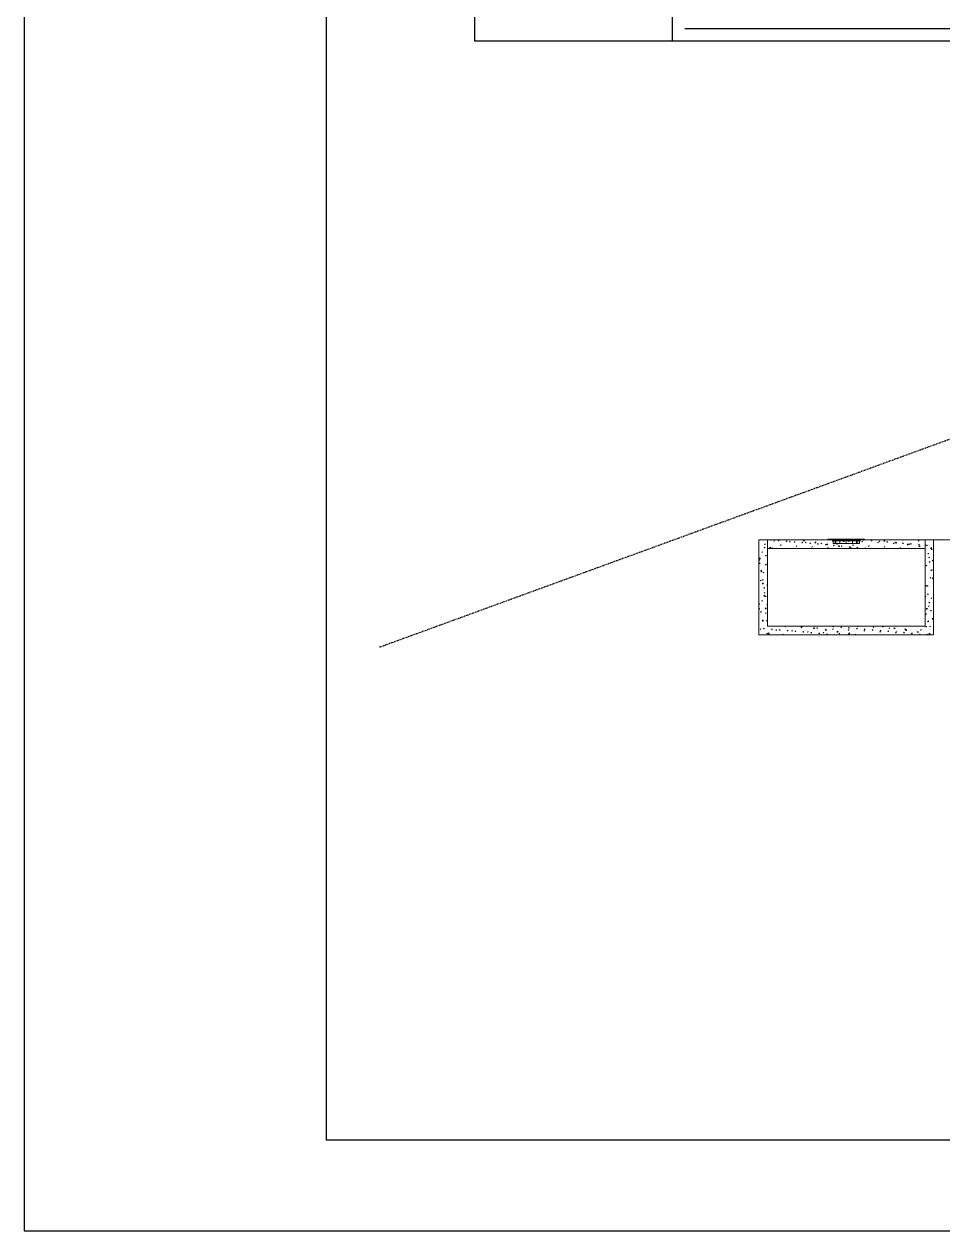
# Model space of a CAD drawing. Header units: millimetres. Extents: x -9869 to 940, y 100 to 694.
# Drawn here: x 100 to 251.9, y 100 to 299.6 of the extents above; entities that cross this region are included whole.
import ezdxf

# ---------------------------------------------------------------- set-up
doc = ezdxf.new("R2010")
doc.units = ezdxf.units.MM
for name, pattern in [('DASHDOT2', [0.5, 0.25, -0.125, 0, -0.125]), ('DASHED', [0.75, 0.5, -0.25]), ('SGC_DASHDOT', [1, 0.5, -0.25, 0, -0.25])]:
    doc.linetypes.add(name, pattern=pattern)
for name, color, linetype, lineweight in [('Alvenaria', 8, 'Continuous', 9), ('PAREDE', 7, 'Continuous', 9), ('SGC-Conexoes (Linhas Externas)', 6, 'Continuous', 9), ('SGC-EIXOS', 9, 'SGC_DASHDOT', 9)]:
    doc.layers.add(name, color=color, linetype=linetype, lineweight=lineweight)
doc.layers.add('BSBAS--LC--', color=1, linetype='DASHDOT2')
doc.layers.add('PAREDES', color=7, linetype='Continuous')

# ---------------------------------------------------------------- blocks, each defined once
blk = doc.blocks.new('BB-2-LA07-N0-D0-S0', base_point=(116355, 1026152))
at = {"layer": 'SGC-Conexoes (Linhas Externas)'}
for p, q in [((116050, 1026152), (116660, 1026152)), ((116050, 1026152), (116050, 1026103)), ((116099, 1026152), (116612, 1026152)), ((116099, 1026152), (116099, 1026085)), ((116118, 1026064), (116118, 1026152)), ((116211, 1026064), (116211, 1026152)), ((116499, 1026064), (116499, 1026152)), ((116592, 1026064), (116592, 1026152)), ((116612, 1026152), (116612, 1026085)), ((116660, 1026152), (116660, 1026103)), ((115930, 1026064), (116780, 1026064)), ((115930, 1026052), (115930, 1026064)), ((115930, 1026052), (116780, 1026052)), ((116027, 1026064), (116050, 1026103)), ((116034, 1026064), (116058, 1026103)), ((116050, 1026103), (116058, 1026103)), ((116058, 1026064), (116058, 1026103)), ((116650, 1026085), (116060, 1026085)), ((116060, 1026085), (116060, 1026077)), ((116060, 1026077), (116650, 1026077)), ((116194, 1026085), (116194, 1026077)), ((116216, 1026085), (116216, 1026077)), ((116285, 1026064), (116296, 1026103)), ((116293, 1026064), (116304, 1026103)), ((116296, 1026103), (116304, 1026103)), ((116304, 1026064), (116304, 1026103)), ((116406, 1026064), (116406, 1026103)), ((116417, 1026064), (116406, 1026103)), ((116414, 1026103), (116406, 1026103)), ((116425, 1026064), (116414, 1026103)), ((116494, 1026085), (116494, 1026077)), ((116516, 1026085), (116516, 1026077)), ((116650, 1026085), (116650, 1026077)), ((116676, 1026064), (116653, 1026103)), ((116653, 1026064), (116653, 1026103)), ((116660, 1026103), (116653, 1026103)), ((116683, 1026064), (116660, 1026103)), ((116780, 1026052), (116780, 1026064))]:
    blk.add_line(p, q, dxfattribs=at)
at = {"layer": 'SGC-EIXOS'}
blk.add_line((116355, 1026152), (116355, 1026052), dxfattribs=at)

msp = doc.modelspace()

# ---------------------------------------------------------------- linework, layer by layer
for points in [[(100, 100), (940, 100), (940, 693.94), (100, 693.94)], [(150, 679), (925, 679), (925, 115), (150, 115)]]:
    msp.add_lwpolyline(points, close=True)
at = {"layer": 'Alvenaria'}
for p, q in [((222.41, 213.54), (222.54, 213.59)), ((222.41, 213.54), (222.5, 213.47)), ((222.5, 213.47), (222.54, 213.58)), ((223.4, 214.23), (223.45, 214.28)), ((223.4, 214.23), (223.51, 214.22)), ((223.52, 214.22), (223.51, 214.28)), ((223.94, 214.13), (224.07, 214.17)), ((223.94, 214.12), (224.03, 214.06)), ((224.03, 214.06), (224.06, 214.17)), ((224.7, 214.12), (224.79, 214.22)), ((224.7, 214.12), (224.81, 214.11)), ((224.83, 214.11), (224.8, 214.22)), ((226, 214), (226.09, 214.11)), ((226, 214), (226.11, 213.99)), ((226.13, 214), (226.11, 214.11)), ((226.54, 213.98), (226.67, 214.03)), ((226.54, 213.98), (226.63, 213.91)), ((226.63, 213.91), (226.67, 214.02)), ((227.3, 213.89), (227.39, 213.99)), ((227.3, 213.89), (227.41, 213.88)), ((227.43, 213.88), (227.41, 214)), ((228.6, 213.77), (228.69, 213.88)), ((228.6, 213.77), (228.71, 213.77)), ((228.73, 213.77), (228.71, 213.88)), ((228.83, 214.1), (228.97, 214.24)), ((228.83, 214.09), (228.99, 214.06)), ((228.99, 214.07), (228.97, 214.24)), ((229.15, 213.84), (229.28, 213.88)), ((229.15, 213.83), (229.24, 213.77)), ((229.24, 213.77), (229.28, 213.88)), ((229.9, 213.66), (229.99, 213.77)), ((229.9, 213.66), (230.01, 213.65)), ((230.03, 213.65), (230.01, 213.77)), ((230.76, 213.8), (230.9, 213.94)), ((230.77, 213.79), (230.93, 213.76)), ((230.93, 213.77), (230.91, 213.94)), ((231.2, 213.55), (231.29, 213.65)), ((231.2, 213.55), (231.31, 213.54)), ((231.33, 213.54), (231.31, 213.65)), ((231.75, 213.68), (231.85, 213.62)), ((231.76, 213.69), (231.88, 213.74)), ((231.85, 213.62), (231.88, 213.73)), ((232.51, 213.43), (232.59, 213.54)), ((232.63, 213.43), (232.61, 213.54)), ((232.7, 213.5), (232.84, 213.64)), ((232.86, 213.47), (232.84, 213.64)), ((233.28, 214.27), (233.31, 214.28)), ((233.28, 214.27), (233.37, 214.21)), ((233.37, 214.21), (233.39, 214.28)), ((234.36, 213.54), (234.49, 213.59)), ((234.36, 213.54), (234.45, 213.48)), ((234.45, 213.48), (234.49, 213.59)), ((238.49, 213.98), (238.62, 214.03)), ((238.49, 213.98), (238.58, 213.92)), ((238.58, 213.92), (238.62, 214.03)), ((238.76, 214.23), (238.8, 214.28)), ((238.76, 214.23), (238.87, 214.22)), ((238.88, 214.22), (238.87, 214.28)), ((240.06, 214.11), (240.15, 214.22)), ((240.06, 214.11), (240.17, 214.1)), ((240.18, 214.11), (240.16, 214.22)), ((241.1, 213.84), (241.23, 213.89)), ((241.1, 213.83), (241.19, 213.77)), ((241.19, 213.77), (241.22, 213.88)), ((241.36, 214), (241.45, 214.1)), ((241.36, 214), (241.47, 213.99)), ((241.48, 213.99), (241.46, 214.11)), ((242.13, 214.06), (242.28, 214.21)), ((242.14, 214.06), (242.3, 214.03)), ((242.3, 214.04), (242.28, 214.21)), ((242.66, 213.89), (242.75, 213.99)), ((242.66, 213.89), (242.77, 213.88)), ((242.78, 213.88), (242.76, 213.99)), ((243.7, 213.69), (243.79, 213.63)), ((243.71, 213.69), (243.83, 213.74)), ((243.79, 213.63), (243.83, 213.74)), ((243.96, 213.77), (244.05, 213.88)), ((243.96, 213.77), (244.07, 213.76)), ((244.08, 213.77), (244.06, 213.88)), ((244.07, 213.76), (244.21, 213.91)), ((244.07, 213.76), (244.23, 213.73)), ((244.24, 213.74), (244.22, 213.91)), ((245.23, 214.28), (245.24, 214.28)), ((245.23, 214.27), (245.32, 214.21)), ((245.26, 213.66), (245.35, 213.76)), ((245.26, 213.66), (245.37, 213.65)), ((245.32, 214.21), (245.34, 214.28)), ((245.39, 213.65), (245.36, 213.77)), ((246, 213.46), (246.15, 213.61)), ((246.17, 213.44), (246.15, 213.61)), ((246.31, 213.55), (246.44, 213.6)), ((246.31, 213.54), (246.4, 213.48)), ((246.4, 213.48), (246.44, 213.59)), ((246.56, 213.55), (246.65, 213.65)), ((246.56, 213.55), (246.67, 213.54)), ((246.69, 213.54), (246.67, 213.65)), ((247.83, 214.13), (247.92, 214.07)), ((247.84, 214.13), (247.96, 214.18)), ((247.86, 213.43), (247.95, 213.54)), ((247.92, 214.07), (247.96, 214.18)), ((247.99, 213.43), (247.97, 213.54)), ((221.49, 213.21), (221.48, 213.31)), ((221.48, 213.2), (221.49, 213.2)), ((221.97, 212.23), (222.1, 212.27)), ((221.97, 212.22), (222.06, 212.16)), ((222.06, 212.16), (222.1, 212.27)), ((222.35, 212.98), (222.44, 213.08)), ((222.35, 212.98), (222.46, 212.97)), ((222.48, 212.97), (222.45, 213.09)), ((222.6, 211.62), (222.69, 211.72)), ((222.6, 211.62), (222.71, 211.61)), ((222.73, 211.61), (222.71, 211.72)), ((223.26, 212.93), (223.4, 213.08)), ((223.26, 212.92), (223.43, 212.9)), ((223.43, 212.91), (223.41, 213.08)), ((223.62, 212.86), (223.62, 212.86)), ((223.65, 212.87), (223.74, 212.97)), ((223.65, 212.87), (223.76, 212.86)), ((223.78, 212.86), (223.76, 212.97)), ((225.02, 213.4), (225.15, 213.44)), ((225.02, 213.39), (225.11, 213.33)), ((225.06, 212.86), (225.06, 212.86)), ((225.11, 213.33), (225.15, 213.44)), ((227.63, 213.25), (227.75, 213.3)), ((227.63, 213.25), (227.72, 213.18)), ((227.72, 213.18), (227.75, 213.29)), ((230.23, 213.1), (230.36, 213.15)), ((230.23, 213.1), (230.32, 213.04)), ((230.32, 213.04), (230.36, 213.15)), ((232.51, 213.43), (232.61, 213.42)), ((232.7, 213.49), (232.86, 213.46)), ((232.84, 212.96), (232.97, 213.01)), ((232.84, 212.95), (232.93, 212.89)), ((232.93, 212.89), (232.96, 213)), ((233.81, 213.32), (233.89, 213.42)), ((233.81, 213.32), (233.91, 213.31)), ((233.93, 213.31), (233.91, 213.43)), ((234.63, 213.2), (234.77, 213.34)), ((234.64, 213.19), (234.8, 213.16)), ((234.8, 213.17), (234.78, 213.34)), ((235.11, 213.21), (235.19, 213.31)), ((235.11, 213.21), (235.21, 213.2)), ((235.23, 213.2), (235.21, 213.31)), ((235.56, 212.86), (235.57, 212.86)), ((235.57, 212.86), (235.57, 212.86)), ((236.41, 213.09), (236.49, 213.2)), ((236.41, 213.09), (236.52, 213.08)), ((236.53, 213.09), (236.51, 213.2)), ((236.57, 212.9), (236.71, 213.04)), ((236.57, 212.89), (236.73, 212.86)), ((236.73, 212.87), (236.71, 213.04)), ((236.97, 213.4), (237.1, 213.45)), ((236.97, 213.39), (237.06, 213.33)), ((237.06, 213.33), (237.09, 213.44)), ((237.71, 212.98), (237.8, 213.08)), ((237.71, 212.98), (237.82, 212.97)), ((237.83, 212.97), (237.81, 213.09)), ((239.01, 212.86), (239.1, 212.97)), ((239.01, 212.86), (239.1, 212.86)), ((239.13, 212.86), (239.11, 212.97)), ((239.57, 213.25), (239.66, 213.19)), ((239.58, 213.25), (239.7, 213.3)), ((239.66, 213.19), (239.7, 213.3)), ((240.41, 212.86), (240.41, 212.86)), ((242.18, 213.11), (242.31, 213.16)), ((242.18, 213.1), (242.27, 213.04)), ((242.27, 213.04), (242.31, 213.15)), ((244.79, 212.96), (244.91, 213.01)), ((244.79, 212.96), (244.88, 212.9)), ((244.88, 212.9), (244.91, 213.01)), ((246.01, 213.46), (246.17, 213.43)), ((247.49, 212.86), (247.52, 212.87)), ((247.52, 212.86), (247.52, 212.86)), ((247.86, 213.43), (247.97, 213.42)), ((247.94, 213.16), (248.08, 213.31)), ((247.94, 213.16), (248.1, 213.13)), ((248.11, 213.14), (248.09, 213.31)), ((248.92, 213.4), (248.96, 213.42)), ((248.92, 213.4), (248.96, 213.37)), ((248.96, 213.42), (249.04, 213.45)), ((248.96, 213.37), (249.01, 213.34)), ((249.01, 213.34), (249.04, 213.45)), ((249.16, 213.32), (249.25, 213.42)), ((249.16, 213.32), (249.27, 213.31)), ((249.29, 213.31), (249.27, 213.43)), ((249.41, 211.95), (249.5, 212.06)), ((249.41, 211.95), (249.52, 211.94)), ((249.54, 211.95), (249.52, 212.06)), ((249.88, 212.86), (250.02, 213.01)), ((249.88, 212.85), (250.04, 212.83)), ((250, 212.67), (250.13, 212.72)), ((250, 212.67), (250.09, 212.61)), ((250.04, 212.84), (250.02, 213.01)), ((250.09, 212.61), (250.13, 212.72)), ((221.53, 210.91), (221.66, 210.96)), ((221.53, 210.91), (221.62, 210.84)), ((221.55, 210.37), (221.64, 210.47)), ((221.55, 210.37), (221.66, 210.36)), ((221.57, 211.16), (221.71, 211.31)), ((221.57, 211.16), (221.73, 211.13)), ((221.62, 210.84), (221.66, 210.95)), ((221.68, 210.36), (221.66, 210.47)), ((221.73, 211.14), (221.71, 211.31)), ((222.61, 210.18), (222.74, 210.23)), ((222.61, 210.18), (222.7, 210.11)), ((222.7, 210.11), (222.74, 210.22)), ((222.85, 210.25), (222.91, 210.31)), ((222.85, 210.25), (222.91, 210.25)), ((249.12, 210.04), (249.24, 210.09)), ((249.12, 210.04), (249.21, 209.98)), ((249.21, 209.98), (249.24, 210.09)), ((249.56, 211.36), (249.69, 211.41)), ((249.56, 211.35), (249.65, 211.29)), ((249.65, 211.29), (249.68, 211.4)), ((249.67, 210.59), (249.75, 210.69)), ((249.67, 210.59), (249.77, 210.58)), ((249.79, 210.58), (249.77, 210.7)), ((250.12, 210.79), (250.26, 210.94)), ((250.12, 210.79), (250.28, 210.76)), ((250.28, 210.77), (250.26, 210.94)), ((221.73, 207.55), (221.86, 207.6)), ((221.73, 207.55), (221.82, 207.48)), ((221.81, 209.1), (221.95, 209.24)), ((221.81, 209), (221.89, 209.11)), ((221.81, 209.09), (221.97, 209.07)), ((221.81, 209), (221.91, 208.99)), ((221.82, 207.48), (221.86, 207.59)), ((221.93, 208.99), (221.91, 209.11)), ((221.97, 209.07), (221.95, 209.25)), ((222.06, 207.64), (222.14, 207.74)), ((222.06, 207.64), (222.17, 207.63)), ((222.18, 207.63), (222.16, 207.74)), ((222.17, 208.87), (222.3, 208.91)), ((222.17, 208.86), (222.26, 208.8)), ((222.26, 208.8), (222.3, 208.91)), ((248.96, 207.97), (248.98, 207.97)), ((248.99, 207.97), (248.97, 208.08)), ((249.76, 208), (249.89, 208.05)), ((249.76, 207.99), (249.85, 207.93)), ((249.85, 207.93), (249.88, 208.04)), ((249.92, 209.23), (250.01, 209.33)), ((249.92, 209.23), (250.03, 209.22)), ((250.04, 209.22), (250.02, 209.33)), ((250.17, 207.86), (250.26, 207.97)), ((250.17, 207.86), (250.28, 207.85)), ((250.2, 209.31), (250.33, 209.36)), ((250.2, 209.31), (250.29, 209.25)), ((250.29, 207.86), (250.27, 207.97)), ((250.29, 209.25), (250.33, 209.36)), ((250.36, 208.73), (250.39, 208.76)), ((250.36, 208.72), (250.39, 208.72)), ((222.05, 207.03), (222.19, 207.18)), ((222.05, 207.02), (222.21, 207)), ((222.21, 207.01), (222.19, 207.18)), ((222.31, 206.27), (222.4, 206.38)), ((222.31, 206.27), (222.42, 206.26)), ((222.37, 205.51), (222.5, 205.55)), ((222.43, 206.27), (222.41, 206.38)), ((222.46, 205.44), (222.5, 205.55)), ((222.81, 206.82), (222.91, 206.86)), ((222.81, 206.82), (222.9, 206.75)), ((222.9, 206.75), (222.91, 206.76)), ((249.12, 206.61), (249.21, 206.72)), ((249.12, 206.61), (249.23, 206.6)), ((249.24, 206.6), (249.22, 206.72)), ((249.32, 206.68), (249.44, 206.73)), ((249.32, 206.68), (249.41, 206.62)), ((249.41, 206.62), (249.44, 206.73)), ((221.51, 203.66), (221.6, 203.76)), ((221.51, 203.66), (221.62, 203.65)), ((221.64, 203.65), (221.61, 203.77)), ((221.93, 204.19), (222.06, 204.24)), ((221.93, 204.19), (222.02, 204.12)), ((222.02, 204.12), (222.06, 204.23)), ((222.29, 204.96), (222.43, 205.11)), ((222.29, 204.96), (222.45, 204.93)), ((222.37, 205.5), (222.46, 205.44)), ((222.45, 204.94), (222.43, 205.11)), ((222.56, 204.91), (222.65, 205.01)), ((222.56, 204.91), (222.67, 204.9)), ((222.68, 204.9), (222.66, 205.02)), ((222.81, 203.54), (222.9, 203.65)), ((248.96, 205.4), (249, 205.42)), ((248.96, 205.31), (248.96, 205.3)), ((248.96, 204.95), (249.04, 205.04)), ((248.96, 204.88), (249.07, 204.86)), ((248.97, 205.3), (249, 205.41)), ((249.07, 204.87), (249.05, 205.04)), ((249.37, 205.25), (249.46, 205.35)), ((249.37, 205.25), (249.48, 205.24)), ((249.5, 205.24), (249.48, 205.35)), ((249.62, 203.88), (249.71, 203.99)), ((249.62, 203.88), (249.73, 203.87)), ((249.75, 203.88), (249.73, 203.99)), ((249.96, 204.64), (250.09, 204.69)), ((249.96, 204.63), (250.05, 204.57)), ((250.05, 204.57), (250.08, 204.68)), ((221.49, 202.88), (221.62, 202.92)), ((221.49, 202.87), (221.58, 202.81)), ((221.58, 202.81), (221.62, 202.92)), ((221.76, 202.29), (221.85, 202.4)), ((221.76, 202.29), (221.87, 202.29)), ((221.89, 202.29), (221.87, 202.4)), ((222.53, 202.9), (222.67, 203.04)), ((222.53, 202.89), (222.69, 202.87)), ((222.57, 202.15), (222.7, 202.19)), ((222.57, 202.14), (222.66, 202.08)), ((222.66, 202.08), (222.7, 202.19)), ((222.69, 202.87), (222.67, 203.05)), ((222.81, 203.54), (222.91, 203.54)), ((249.07, 202), (249.16, 201.94)), ((249.08, 202.01), (249.2, 202.06)), ((249.14, 202.83), (249.28, 202.98)), ((249.15, 202.82), (249.31, 202.8)), ((249.17, 201.94), (249.2, 202.05)), ((249.31, 202.8), (249.29, 202.98)), ((249.52, 203.32), (249.64, 203.37)), ((249.52, 203.32), (249.61, 203.26)), ((249.61, 203.26), (249.64, 203.37)), ((249.88, 202.52), (249.96, 202.62)), ((249.88, 202.52), (249.98, 202.51)), ((250, 202.51), (249.98, 202.63)), ((221.69, 199.52), (221.82, 199.56)), ((222.01, 200.93), (222.1, 201.03)), ((222.01, 200.93), (222.12, 200.92)), ((222.14, 200.92), (222.12, 201.04)), ((222.13, 200.83), (222.26, 200.88)), ((222.13, 200.83), (222.22, 200.76)), ((222.22, 200.76), (222.26, 200.87)), ((222.27, 199.57), (222.35, 199.67)), ((222.27, 199.57), (222.37, 199.56)), ((222.39, 199.56), (222.37, 199.67)), ((222.77, 200.83), (222.91, 200.97)), ((222.77, 200.82), (222.91, 200.8)), ((225.82, 199.95), (225.95, 200)), ((225.82, 199.95), (225.91, 199.89)), ((225.91, 199.89), (225.95, 200)), ((228.42, 199.8), (228.52, 199.74)), ((228.43, 199.81), (228.55, 199.86)), ((228.52, 199.74), (228.55, 199.85)), ((228.57, 199.93), (228.65, 200.01)), ((228.58, 199.92), (228.74, 199.9)), ((228.74, 199.91), (228.73, 200.01)), ((230.51, 199.63), (230.65, 199.78)), ((230.51, 199.62), (230.67, 199.6)), ((230.68, 199.61), (230.66, 199.78)), ((231.03, 199.66), (231.16, 199.71)), ((231.03, 199.66), (231.12, 199.6)), ((231.12, 199.6), (231.16, 199.71)), ((233.64, 199.52), (233.77, 199.57)), ((233.72, 199.91), (233.8, 200.01)), ((233.72, 199.91), (233.83, 199.9)), ((233.73, 199.45), (233.76, 199.56)), ((233.85, 199.9), (233.83, 200.01)), ((235.02, 199.79), (235.11, 199.9)), ((235.02, 199.79), (235.13, 199.78)), ((235.15, 199.79), (235.13, 199.9)), ((236.32, 199.68), (236.41, 199.78)), ((236.32, 199.68), (236.43, 199.67)), ((236.45, 199.67), (236.43, 199.79)), ((237.62, 199.56), (237.71, 199.67)), ((237.62, 199.56), (237.73, 199.56)), ((237.75, 199.56), (237.73, 199.67)), ((237.77, 199.96), (237.89, 200.01)), ((237.77, 199.95), (237.86, 199.89)), ((237.86, 199.89), (237.89, 200)), ((240.37, 199.81), (240.46, 199.75)), ((240.38, 199.81), (240.5, 199.86)), ((240.46, 199.75), (240.5, 199.86)), ((241.88, 199.9), (241.99, 200.01)), ((241.88, 199.89), (242.05, 199.86)), ((242.05, 199.87), (242.03, 200.01)), ((242.98, 199.67), (243.11, 199.72)), ((242.98, 199.66), (243.07, 199.6)), ((243.07, 199.6), (243.11, 199.71)), ((243.82, 199.6), (243.96, 199.74)), ((243.82, 199.59), (243.98, 199.56)), ((243.98, 199.57), (243.96, 199.74)), ((245.59, 199.52), (245.71, 199.57)), ((245.68, 199.46), (245.71, 199.57)), ((249.08, 199.9), (249.17, 200.01)), ((249.08, 199.9), (249.19, 199.9)), ((249.2, 199.9), (249.18, 200.01)), ((249.38, 200.76), (249.52, 200.91)), ((249.39, 200.76), (249.55, 200.73)), ((249.55, 200.74), (249.53, 200.91)), ((249.72, 199.96), (249.84, 200.01)), ((249.72, 199.96), (249.81, 199.9)), ((249.81, 199.9), (249.84, 200.01)), ((250.13, 201.16), (250.21, 201.26)), ((250.13, 201.16), (250.24, 201.15)), ((250.16, 201.28), (250.29, 201.33)), ((250.16, 201.27), (250.25, 201.21)), ((250.25, 201.15), (250.23, 201.26)), ((250.25, 201.21), (250.28, 201.32)), ((250.38, 199.79), (250.39, 199.8)), ((250.38, 199.79), (250.39, 199.79)), ((221.69, 199.51), (221.78, 199.45)), ((221.78, 199.45), (221.82, 199.56)), ((222.77, 198.79), (222.9, 198.83)), ((222.77, 198.78), (222.86, 198.72)), ((222.86, 198.72), (222.9, 198.83)), ((223.01, 198.76), (223.15, 198.91)), ((223.01, 198.76), (223.17, 198.73)), ((223.17, 198.74), (223.15, 198.91)), ((223.57, 199.45), (223.65, 199.56)), ((223.57, 199.45), (223.67, 199.44)), ((223.69, 199.45), (223.67, 199.56)), ((224.3, 199.37), (224.42, 199.42)), ((224.3, 199.37), (224.39, 199.3)), ((224.39, 199.3), (224.42, 199.41)), ((224.87, 199.34), (224.95, 199.44)), ((224.87, 199.34), (224.98, 199.33)), ((224.99, 199.33), (224.97, 199.45)), ((225.05, 198.58), (225.09, 198.61)), ((225.09, 198.58), (225.09, 198.61)), ((225.38, 198.64), (225.51, 198.69)), ((225.38, 198.63), (225.46, 198.58)), ((225.47, 198.58), (225.51, 198.68)), ((226.17, 199.23), (226.26, 199.33)), ((226.17, 199.23), (226.28, 199.22)), ((226.29, 199.22), (226.27, 199.33)), ((226.9, 199.22), (227.03, 199.27)), ((226.9, 199.22), (226.99, 199.16)), ((226.99, 199.16), (227.03, 199.27)), ((227.47, 199.11), (227.56, 199.22)), ((227.47, 199.11), (227.58, 199.1)), ((227.59, 199.1), (227.57, 199.22)), ((228.77, 199), (228.86, 199.1)), ((228.77, 199), (228.88, 198.99)), ((228.89, 198.99), (228.87, 199.1)), ((229.51, 199.08), (229.64, 199.13)), ((229.51, 199.07), (229.6, 199.01)), ((229.6, 199.01), (229.64, 199.12)), ((230.07, 198.88), (230.16, 198.99)), ((230.07, 198.88), (230.18, 198.87)), ((230.19, 198.88), (230.17, 198.99)), ((231.37, 198.77), (231.46, 198.87)), ((231.37, 198.77), (231.48, 198.76)), ((231.5, 198.76), (231.47, 198.88)), ((232.11, 198.93), (232.2, 198.87)), ((232.12, 198.93), (232.24, 198.98)), ((232.2, 198.87), (232.24, 198.98)), ((232.45, 199.33), (232.59, 199.48)), ((232.45, 199.32), (232.61, 199.3)), ((232.61, 199.31), (232.59, 199.48)), ((232.67, 198.66), (232.76, 198.76)), ((232.67, 198.66), (232.78, 198.65)), ((232.8, 198.65), (232.78, 198.76)), ((233.64, 199.51), (233.73, 199.45)), ((234, 198.58), (234.06, 198.65)), ((234.09, 198.58), (234.08, 198.65)), ((234.38, 199.03), (234.52, 199.18)), ((234.38, 199.02), (234.55, 199)), ((234.55, 199.01), (234.53, 199.18)), ((234.72, 198.79), (234.85, 198.84)), ((234.72, 198.78), (234.81, 198.72)), ((234.81, 198.72), (234.85, 198.83)), ((236.24, 199.37), (236.33, 199.31)), ((236.25, 199.37), (236.37, 199.42)), ((236.32, 198.73), (236.46, 198.88)), ((236.32, 198.72), (236.48, 198.7)), ((236.33, 199.31), (236.37, 199.42)), ((236.48, 198.71), (236.46, 198.88)), ((237.33, 198.64), (237.46, 198.69)), ((237.33, 198.64), (237.42, 198.58)), ((237.42, 198.58), (237.45, 198.69)), ((238.85, 199.23), (238.98, 199.28)), ((238.85, 199.22), (238.94, 199.16)), ((238.92, 199.45), (239.01, 199.56)), ((238.92, 199.45), (239.03, 199.44)), ((238.94, 199.16), (238.98, 199.27)), ((239.05, 199.44), (239.03, 199.56)), ((240.22, 199.34), (240.31, 199.44)), ((240.22, 199.34), (240.33, 199.33)), ((240.35, 199.33), (240.33, 199.44)), ((241.46, 199.08), (241.58, 199.13)), ((241.46, 199.08), (241.55, 199.02)), ((241.52, 199.22), (241.61, 199.33)), ((241.52, 199.22), (241.63, 199.21)), ((241.55, 199.02), (241.58, 199.13)), ((241.65, 199.22), (241.63, 199.33)), ((242.83, 199.11), (242.91, 199.21)), ((242.83, 199.11), (242.93, 199.1)), ((242.95, 199.1), (242.93, 199.22)), ((244.06, 198.94), (244.19, 198.99)), ((244.06, 198.93), (244.15, 198.87)), ((244.13, 199), (244.21, 199.1)), ((244.13, 199), (244.23, 198.99)), ((244.15, 198.87), (244.19, 198.98)), ((244.25, 198.99), (244.23, 199.1)), ((245.43, 198.88), (245.51, 198.99)), ((245.43, 198.88), (245.54, 198.87)), ((245.55, 198.88), (245.53, 198.99)), ((245.59, 199.52), (245.68, 199.46)), ((245.75, 199.3), (245.89, 199.44)), ((245.76, 199.29), (245.92, 199.26)), ((245.92, 199.27), (245.9, 199.44)), ((246.67, 198.79), (246.8, 198.84)), ((246.67, 198.79), (246.76, 198.73)), ((246.73, 198.77), (246.82, 198.87)), ((246.73, 198.77), (246.84, 198.76)), ((246.76, 198.73), (246.8, 198.84)), ((246.85, 198.76), (246.83, 198.88)), ((247.69, 199), (247.83, 199.14)), ((247.69, 198.99), (247.85, 198.96)), ((247.85, 198.97), (247.83, 199.14)), ((248.03, 198.65), (248.12, 198.76)), ((248.03, 198.65), (248.14, 198.65)), ((248.15, 198.65), (248.13, 198.76)), ((248.19, 199.38), (248.32, 199.43)), ((248.19, 199.37), (248.28, 199.31)), ((248.28, 199.31), (248.32, 199.42)), ((249.27, 198.64), (249.36, 198.58)), ((249.28, 198.65), (249.4, 198.7)), ((249.36, 198.58), (249.42, 198.65)), ((249.37, 198.58), (249.4, 198.69)), ((249.45, 198.58), (249.43, 198.65)), ((249.62, 198.7), (249.76, 198.84)), ((249.63, 198.69), (249.79, 198.66)), ((249.79, 198.67), (249.77, 198.84))]:
    msp.add_line(p, q, dxfattribs=at)
at = {"layer": 'BSBAS--LC--', "linetype": 'DASHED', "ltscale": 0.035}
msp.add_line((293.37, 245.61), (158.78, 196.51), dxfattribs=at)
at = {"layer": 'PAREDE'}
for p, q in [((221.48, 214.28), (221.48, 198.58)), ((256.86, 214.28), (221.48, 214.28)), ((222.91, 214.28), (222.91, 200.01)), ((222.91, 214.28), (248.96, 214.28)), ((248.96, 200.01), (248.96, 214.28)), ((250.39, 198.58), (250.39, 214.28)), ((222.91, 212.86), (248.96, 212.86)), ((222.91, 200.01), (248.96, 200.01)), ((221.48, 198.58), (250.39, 198.58)), ((221.48, 198.58), (250.39, 198.58))]:
    msp.add_line(p, q, dxfattribs=at)
at = {"layer": 'PAREDES'}
for p, q in [((207.19, 296.77), (207.19, 549.29)), ((681.89, 298.8), (209.22, 298.8)), ((683.92, 296.77), (207.19, 296.77))]:
    msp.add_line(p, q, dxfattribs=at)
msp.add_lwpolyline([(174.53, 296.77), (174.68, 558.02), (716.44, 412.61), (716.44, 296.77)], close=True, dxfattribs=at)

# ---------------------------------------------------------------- block references
at = {"layer": 'SGC-Conexoes (Linhas Externas)', "xscale": 0.007139536271672189, "yscale": 0.007139536271672189, "zscale": 0.007139536271672189, "rotation": 180}
msp.add_blockref('BB-2-LA07-N0-D0-S0', (235.93, 213.66), dxfattribs=at)

doc.saveas('drawing.dxf')
